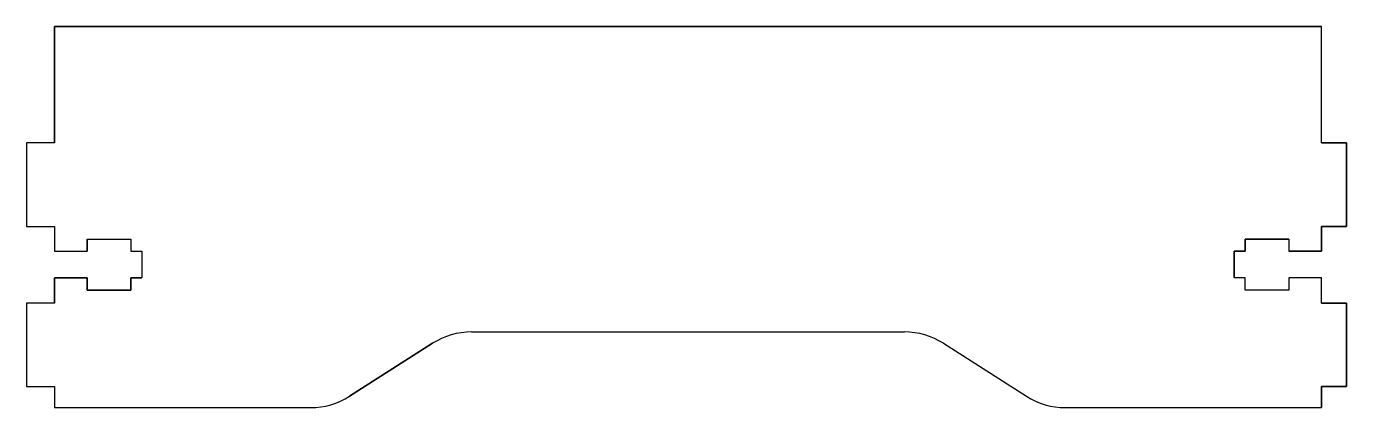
# Model space of a CAD drawing. Extents: x -160 to -1, y 3 to 49.
import ezdxf

# ---------------------------------------------------------------- set-up
doc = ezdxf.new("R2010")
doc.units = 0
doc.header["$MEASUREMENT"] = 0
doc.layers.add('MODELSKETCH_VISIBLE', color=7, linetype='CONTINUOUS')

msp = doc.modelspace()

# ---------------------------------------------------------------- linework, layer by layer
at = {"layer": 'MODELSKETCH_VISIBLE'}
for p, q in [((-156.23, 49.1), (-156.23, 35.13)), ((-4.29, 49.1), (-156.23, 49.1)), ((-156.23, 49.1), (-4.29, 49.1)), ((-156.23, 49.1), (-4.29, 49.1)), ((-156.23, 35.13), (-156.23, 49.1)), ((-156.23, 35.13), (-156.23, 49.1)), ((-4.29, 35.13), (-4.29, 49.1)), ((-4.29, 35.13), (-4.29, 49.1)), ((-4.29, 35.13), (-4.29, 49.1)), ((-156.23, 35.13), (-159.59, 35.13)), ((-159.59, 35.13), (-159.59, 25.12)), ((-159.59, 35.13), (-159.59, 25.12)), ((-156.23, 35.13), (-159.59, 35.13)), ((-159.59, 35.13), (-159.59, 25.12)), ((-156.23, 35.13), (-159.59, 35.13)), ((-1.29, 35.13), (-4.29, 35.13)), ((-4.29, 35.13), (-1.29, 35.13)), ((-4.29, 35.13), (-1.29, 35.13)), ((-1.29, 25.12), (-1.29, 35.13)), ((-1.29, 35.13), (-1.29, 25.12)), ((-1.29, 35.13), (-1.29, 25.12)), ((-159.59, 25.12), (-156.23, 25.12)), ((-159.59, 25.12), (-156.23, 25.12)), ((-159.59, 25.12), (-156.23, 25.12)), ((-156.23, 25.12), (-156.23, 22.13)), ((-156.23, 25.12), (-156.23, 22.13)), ((-156.23, 25.12), (-156.23, 22.13)), ((-1.29, 25.12), (-4.29, 25.12)), ((-1.29, 25.12), (-4.29, 25.12)), ((-4.29, 25.12), (-4.29, 22.13)), ((-4.29, 25.12), (-4.29, 22.13)), ((-4.29, 25.12), (-1.29, 25.12)), ((-4.29, 22.13), (-4.29, 25.12)), ((-152.32, 23.57), (-152.32, 22.13)), ((-152.32, 23.57), (-152.32, 22.13)), ((-152.32, 23.57), (-147.05, 23.57)), ((-152.32, 23.57), (-147.05, 23.57)), ((-152.32, 22.13), (-152.32, 23.57)), ((-152.32, 23.57), (-147.05, 23.57)), ((-147.05, 23.57), (-147.05, 22.13)), ((-147.05, 23.57), (-147.05, 22.13)), ((-147.05, 23.57), (-147.05, 22.13)), ((-13.47, 23.57), (-13.47, 22.13)), ((-8.21, 23.57), (-13.47, 23.57)), ((-13.47, 23.57), (-13.47, 22.13)), ((-8.21, 23.57), (-13.47, 23.57)), ((-13.47, 22.13), (-13.47, 23.57)), ((-13.47, 23.57), (-8.21, 23.57)), ((-8.21, 23.57), (-8.21, 22.13)), ((-8.21, 23.57), (-8.21, 22.13)), ((-8.21, 23.57), (-8.21, 22.13)), ((-156.23, 22.13), (-152.32, 22.13)), ((-156.23, 22.13), (-152.32, 22.13)), ((-156.23, 22.13), (-152.32, 22.13)), ((-147.05, 22.13), (-145.74, 22.13)), ((-147.05, 22.13), (-145.74, 22.13)), ((-147.05, 22.13), (-145.74, 22.13)), ((-145.74, 22.13), (-145.74, 18.93)), ((-145.74, 22.13), (-145.74, 18.93)), ((-145.74, 22.13), (-145.74, 18.93)), ((-13.47, 22.13), (-14.78, 22.13)), ((-13.47, 22.13), (-14.78, 22.13)), ((-14.78, 22.13), (-14.78, 18.93)), ((-14.78, 22.13), (-14.78, 18.93)), ((-14.78, 18.93), (-14.78, 22.13)), ((-14.78, 22.13), (-13.47, 22.13)), ((-4.29, 22.13), (-8.21, 22.13)), ((-4.29, 22.13), (-8.21, 22.13)), ((-8.21, 22.13), (-4.29, 22.13)), ((-156.23, 18.93), (-156.23, 15.93)), ((-156.23, 15.93), (-156.23, 18.93)), ((-156.23, 18.93), (-152.32, 18.93)), ((-156.23, 18.93), (-152.32, 18.93)), ((-152.32, 18.93), (-156.23, 18.93)), ((-156.23, 15.93), (-156.23, 18.93)), ((-152.32, 18.93), (-152.32, 17.48)), ((-152.32, 18.93), (-152.32, 17.48)), ((-152.32, 17.48), (-152.32, 18.93)), ((-152.32, 17.48), (-147.05, 17.48)), ((-152.32, 17.48), (-147.05, 17.48)), ((-147.05, 17.48), (-152.32, 17.48)), ((-147.05, 18.93), (-145.74, 18.93)), ((-147.05, 18.93), (-145.74, 18.93)), ((-147.05, 17.48), (-147.05, 18.93)), ((-147.05, 17.48), (-147.05, 18.93)), ((-145.74, 18.93), (-147.05, 18.93)), ((-147.05, 18.93), (-147.05, 17.48)), ((-13.47, 18.93), (-14.78, 18.93)), ((-13.47, 18.93), (-14.78, 18.93)), ((-13.47, 18.93), (-14.78, 18.93)), ((-13.47, 17.48), (-13.47, 18.93)), ((-13.47, 17.48), (-13.47, 18.93)), ((-13.47, 17.48), (-13.47, 18.93)), ((-8.21, 17.48), (-13.47, 17.48)), ((-8.21, 17.48), (-13.47, 17.48)), ((-8.21, 17.48), (-13.47, 17.48)), ((-4.29, 18.93), (-8.21, 18.93)), ((-8.21, 18.93), (-8.21, 17.48)), ((-4.29, 18.93), (-8.21, 18.93)), ((-8.21, 18.93), (-8.21, 17.48)), ((-8.21, 18.93), (-8.21, 17.48)), ((-4.29, 18.93), (-8.21, 18.93)), ((-4.29, 15.93), (-4.29, 18.93)), ((-4.29, 15.93), (-4.29, 18.93)), ((-4.29, 15.93), (-4.29, 18.93)), ((-159.59, 15.93), (-159.59, 5.93)), ((-156.23, 15.93), (-159.59, 15.93)), ((-156.23, 15.93), (-159.59, 15.93)), ((-159.59, 15.93), (-159.59, 5.93)), ((-159.59, 15.93), (-159.59, 5.93)), ((-156.23, 15.93), (-159.59, 15.93)), ((-4.29, 15.93), (-1.29, 15.93)), ((-4.29, 15.93), (-1.29, 15.93)), ((-1.29, 15.93), (-4.29, 15.93)), ((-1.29, 5.93), (-1.29, 15.93)), ((-1.29, 15.93), (-1.29, 5.93)), ((-1.29, 15.93), (-1.29, 5.93)), ((-120.85, 4.75), (-110.88, 11.1)), ((-110.88, 11.1), (-120.85, 4.75)), ((-110.88, 11.1), (-120.85, 4.75)), ((-106.21, 12.46), (-54.31, 12.46)), ((-106.21, 12.46), (-54.31, 12.46)), ((-106.21, 12.46), (-54.31, 12.46)), ((-49.64, 11.1), (-39.68, 4.75)), ((-49.64, 11.1), (-39.68, 4.75)), ((-49.64, 11.1), (-39.68, 4.75)), ((-159.59, 5.93), (-156.22, 5.93)), ((-159.59, 5.93), (-156.22, 5.93)), ((-159.59, 5.93), (-156.22, 5.93)), ((-156.22, 5.93), (-156.21, 3.39)), ((-156.22, 5.93), (-156.21, 3.39)), ((-156.22, 5.93), (-156.21, 3.39)), ((-4.31, 5.93), (-1.29, 5.93)), ((-4.31, 3.39), (-4.31, 5.93)), ((-4.31, 5.93), (-4.31, 3.39)), ((-4.31, 5.93), (-4.31, 3.39)), ((-1.29, 5.93), (-4.31, 5.93)), ((-1.29, 5.93), (-4.31, 5.93)), ((-156.21, 3.39), (-125.52, 3.39)), ((-156.21, 3.39), (-125.52, 3.39)), ((-156.21, 3.39), (-125.52, 3.39)), ((-35, 3.39), (-4.31, 3.39)), ((-35, 3.39), (-4.31, 3.39)), ((-35, 3.39), (-4.31, 3.39))]:
    msp.add_line(p, q, dxfattribs=at)
for centre, start, end in [((-106.21, 3.76), 90, 122.5033), ((-106.21, 3.76), 90, 122.5033), ((-106.21, 3.76), 90, 122.5033), ((-54.31, 3.76), 57.4967, 90), ((-54.31, 3.76), 57.4967, 90), ((-54.31, 3.76), 57.4967, 90), ((-125.52, 12.08), 270, 302.5033), ((-125.52, 12.08), 270, 302.5033), ((-125.52, 12.08), 270, 302.5033), ((-35, 12.08), 237.4967, 270), ((-35, 12.08), 237.4967, 270), ((-35, 12.08), 237.4967, 270)]:
    msp.add_arc(centre, 8.7, start, end, dxfattribs=at)

doc.saveas('drawing.dxf')
